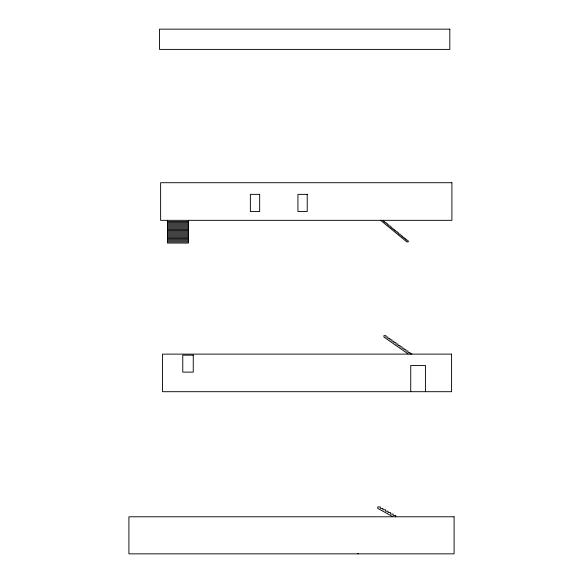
<?xml version="1.0" encoding="UTF-8"?>
<svg xmlns="http://www.w3.org/2000/svg" width="583" height="583" viewBox="0 0 583 583"><rect width="100%" height="100%" fill="white"/><g stroke="black" fill="none" stroke-linecap="round" stroke-linejoin="round"><path stroke-width="0.87" d="M167.474 221.467L188.389 221.467M167.474 222.604L188.389 222.604M167.474 223.734L188.389 223.734M167.474 224.87L188.389 224.87M167.474 226.007L188.389 226.007M167.474 227.144L188.389 227.144M167.474 228.281L188.389 228.281M167.474 229.418L188.389 229.418M167.474 230.555L188.389 230.555M167.474 231.691L188.389 231.691M167.474 232.828L188.389 232.828M167.474 233.965L188.389 233.965M167.474 235.095L188.389 235.095M167.474 236.232L188.389 236.232M167.474 237.368L188.389 237.368M167.474 238.505L188.389 238.505M167.474 239.642L188.389 239.642M167.474 240.779L188.389 240.779M167.474 241.916L188.389 241.916M412.013 353.852L410.002 353.852L410.002 352.445L407.998 352.445L407.998 351.046L405.987 351.046L405.987 349.647L403.983 349.647L403.983 348.24L401.978 348.24L401.978 346.841L399.967 346.841L399.967 345.442L397.963 345.442L397.963 344.036L395.952 344.036L395.952 342.636L393.948 342.636L393.948 341.237L391.944 341.237L391.944 339.831L389.932 339.831L389.932 338.431L387.928 338.431L387.928 337.025L385.917 337.025L385.917 335.626L383.913 335.626L383.913 337.025L408.115 353.932M392.694 516.625L377.762 508.361L377.762 506.94L380.327 506.94L380.327 508.361L382.893 508.361L382.893 509.782L385.458 509.782L385.458 511.204L388.023 511.204L388.023 512.617L390.588 512.617L390.588 514.038L393.153 514.038L393.153 515.459L395.719 515.459L395.719 516.873M380.582 220.33L406.883 241.916L408.268 241.916L408.268 240.779L406.883 240.779L406.883 239.642L405.498 239.642L405.498 238.505L404.114 238.505L404.114 237.368L402.729 237.368L402.729 236.232L401.344 236.232L401.344 235.095L399.96 235.095L399.96 233.965L398.575 233.965L398.575 232.828L397.191 232.828L397.191 231.691L395.806 231.691L395.806 230.555L394.421 230.555L394.421 229.418L393.044 229.418L393.044 228.281L391.659 228.281L391.659 227.144L390.275 227.144L390.275 226.007L388.89 226.007L388.89 224.87L387.506 224.87L387.506 223.734L386.121 223.734L386.121 222.604L384.736 222.604L384.736 221.467L383.352 221.467L383.352 220.33M425.422 391.696L425.422 365.461L410.738 365.461L410.738 391.696M358.013 553.369L358.013 553.85M188.389 220.33L188.389 243.053L167.474 243.053L167.474 220.33M449.821 29.15L159.509 29.15L159.509 49.402L449.821 49.402L449.821 29.15M451.898 182.712L160.624 182.712L160.624 220.33L451.898 220.33L451.898 182.712M259.661 194.35L250.362 194.35L250.362 211.52L259.661 211.52L259.661 194.35M307.226 194.35L297.935 194.35L297.935 211.52L307.226 211.52L307.226 194.35M451.577 354.121L162.489 354.121L162.489 391.696L451.577 391.696L451.577 354.121M193.25 355.164L182.77 355.164L182.77 372.114L193.25 372.114L193.25 355.164M454.091 516.786L128.909 516.786L128.909 553.85L454.091 553.85L454.091 516.786"/></g></svg>
